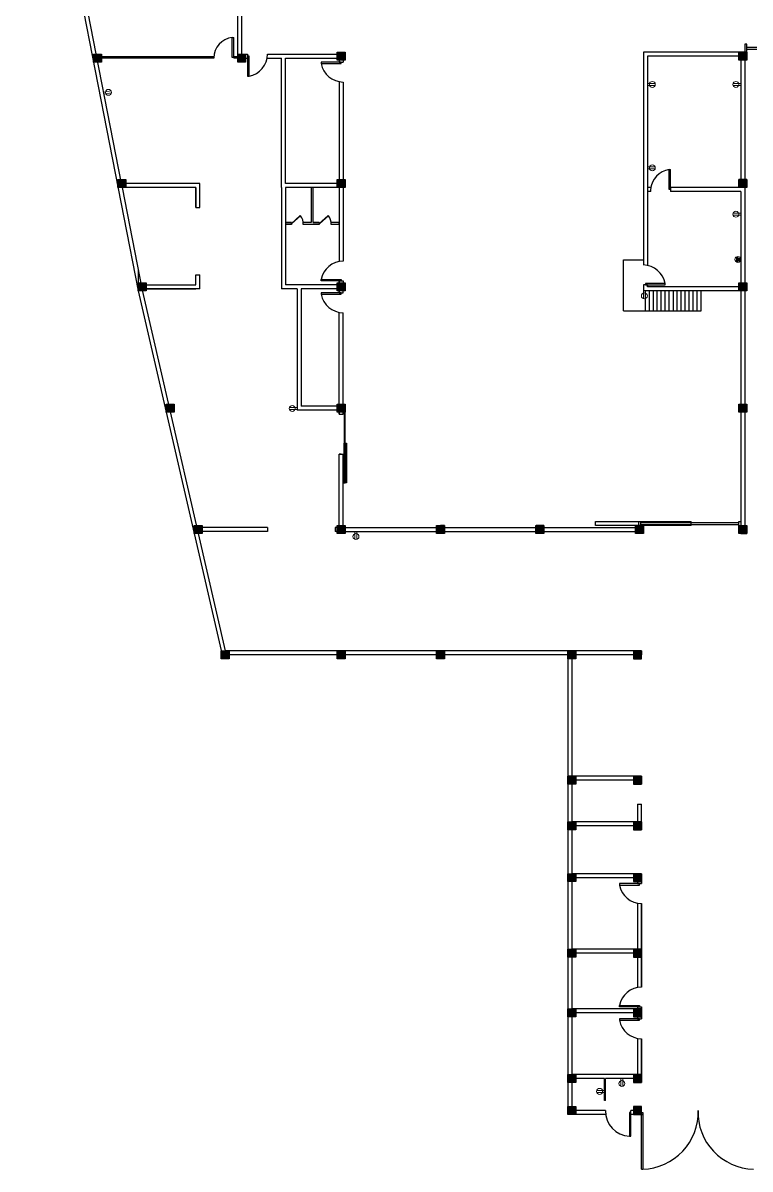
# Model space of a CAD drawing. Header units: inches. Extents: x 690793850 to 3471233902, y 1044954437 to 2780428972.
# Drawn here: x 1735460513 to 1735497078, y 1045056512 to 1045114135 of the extents above; entities that cross this region are included whole.
import ezdxf

# ---------------------------------------------------------------- set-up
doc = ezdxf.new("R2010")
doc.units = ezdxf.units.IN
doc.header["$MEASUREMENT"] = 0
for name, color, linetype in [('Doors', 140, 'Continuous'), ('Ladders', 10, 'Continuous'), ('Poste', 2, 'Continuous'), ('wall', 7, 'Continuous'), ('Walls', 7, 'Continuous')]:
    doc.layers.add(name, color=color, linetype=linetype)
doc.layers.add('outlet', color=3, linetype='Continuous', lineweight=13)

# ---------------------------------------------------------------- blocks, each defined once
blk = doc.blocks.new('poste')
for p, q in [((1735358586.536575, 1045014423.977711), (1735358986.536575, 1045014423.977711)), ((1735358586.536575, 1045014023.977711), (1735358586.536575, 1045014423.977711)), ((1735358986.536575, 1045014023.977711), (1735358586.536575, 1045014023.977711)), ((1735358986.536575, 1045014423.977711), (1735358986.536575, 1045014023.977711))]:
    blk.add_line(p, q)

msp = doc.modelspace()

# ---------------------------------------------------------------- hatches: boundary and pattern name
at = {"layer": 'outlet'}
h = msp.add_hatch(dxfattribs=at)
h.set_pattern_fill('ANSI31', color=256)
h.set_pattern_definition([(45, (1735350869.98694, 1045044757.45414), (-0.08838834765, 0.08838834765), [])])
h.paths.add_polyline_path([(1735496613, 1045102245), (1735496388, 1045102375), (1735496388, 1045102115)])
at = {"layer": 'Poste', "true_color": 0xf1eb1f}
h = msp.add_hatch(color=2, dxfattribs=at)
h.dxf.hatch_style = 1
h.paths.add_polyline_path([(1735464060, 1045112162), (1735464460, 1045112162), (1735464460, 1045112562), (1735464060, 1045112562)])
h = msp.add_hatch(color=2, dxfattribs=at)
h.dxf.hatch_style = 1
h.paths.add_polyline_path([(1735471313, 1045112162), (1735471713, 1045112162), (1735471713, 1045112562), (1735471313, 1045112562)])
h = msp.add_hatch(color=2, dxfattribs=at)
h.dxf.hatch_style = 1
h.paths.add_polyline_path([(1735476313, 1045112262), (1735476713, 1045112262), (1735476713, 1045112662), (1735476313, 1045112662)])
h = msp.add_hatch(color=2, dxfattribs=at)
h.dxf.hatch_style = 1
h.paths.add_polyline_path([(1735496513, 1045112262), (1735496913, 1045112262), (1735496913, 1045112662), (1735496513, 1045112662)])
h = msp.add_hatch(color=2, dxfattribs=at)
h.dxf.hatch_style = 1
h.paths.add_polyline_path([(1735465294, 1045105862), (1735465694, 1045105862), (1735465694, 1045106262), (1735465294, 1045106262)])
h = msp.add_hatch(color=2, dxfattribs=at)
h.dxf.hatch_style = 1
h.paths.add_polyline_path([(1735476313, 1045105862), (1735476713, 1045105862), (1735476713, 1045106262), (1735476313, 1045106262)])
h = msp.add_hatch(color=2, dxfattribs=at)
h.dxf.hatch_style = 1
h.paths.add_polyline_path([(1735496513, 1045105862), (1735496913, 1045105862), (1735496913, 1045106262), (1735496513, 1045106262)])
h = msp.add_hatch(color=2, dxfattribs=at)
h.dxf.hatch_style = 1
h.paths.add_polyline_path([(1735466313, 1045100662), (1735466713, 1045100662), (1735466713, 1045101062), (1735466313, 1045101062)])
h = msp.add_hatch(color=2, dxfattribs=at)
h.dxf.hatch_style = 1
h.paths.add_polyline_path([(1735476313, 1045100662), (1735476713, 1045100662), (1735476713, 1045101062), (1735476313, 1045101062)])
h = msp.add_hatch(color=2, dxfattribs=at)
h.dxf.hatch_style = 1
h.paths.add_polyline_path([(1735496513, 1045100662), (1735496913, 1045100662), (1735496913, 1045101062), (1735496513, 1045101062)])
h = msp.add_hatch(color=2, dxfattribs=at)
h.dxf.hatch_style = 1
h.paths.add_polyline_path([(1735467717, 1045094562), (1735468117, 1045094562), (1735468117, 1045094962), (1735467717, 1045094962)])
h = msp.add_hatch(color=2, dxfattribs=at)
h.dxf.hatch_style = 1
h.paths.add_polyline_path([(1735476313, 1045094562), (1735476713, 1045094562), (1735476713, 1045094962), (1735476313, 1045094962)])
h = msp.add_hatch(color=2, dxfattribs=at)
h.dxf.hatch_style = 1
h.paths.add_polyline_path([(1735496513, 1045094562), (1735496913, 1045094562), (1735496913, 1045094962), (1735496513, 1045094962)])
h = msp.add_hatch(color=2, dxfattribs=at)
h.dxf.hatch_style = 1
h.paths.add_polyline_path([(1735469122, 1045088462), (1735469522, 1045088462), (1735469522, 1045088862), (1735469122, 1045088862)])
h = msp.add_hatch(color=2, dxfattribs=at)
h.dxf.hatch_style = 1
h.paths.add_polyline_path([(1735476313, 1045088462), (1735476713, 1045088462), (1735476713, 1045088862), (1735476313, 1045088862)])
h = msp.add_hatch(color=2, dxfattribs=at)
h.dxf.hatch_style = 1
h.paths.add_polyline_path([(1735481313, 1045088462), (1735481713, 1045088462), (1735481713, 1045088862), (1735481313, 1045088862)])
h = msp.add_hatch(color=2, dxfattribs=at)
h.dxf.hatch_style = 1
h.paths.add_polyline_path([(1735486313, 1045088462), (1735486713, 1045088462), (1735486713, 1045088862), (1735486313, 1045088862)])
h = msp.add_hatch(color=2, dxfattribs=at)
h.dxf.hatch_style = 1
h.paths.add_polyline_path([(1735491313, 1045088462), (1735491713, 1045088462), (1735491713, 1045088862), (1735491313, 1045088862)])
h = msp.add_hatch(color=2, dxfattribs=at)
h.dxf.hatch_style = 1
h.paths.add_polyline_path([(1735496513, 1045088462), (1735496913, 1045088462), (1735496913, 1045088862), (1735496513, 1045088862)])
h = msp.add_hatch(color=2, dxfattribs=at)
h.dxf.hatch_style = 1
h.paths.add_polyline_path([(1735470480, 1045082162), (1735470880, 1045082162), (1735470880, 1045082562), (1735470480, 1045082562)])
h = msp.add_hatch(color=2, dxfattribs=at)
h.dxf.hatch_style = 1
h.paths.add_polyline_path([(1735476313, 1045082162), (1735476713, 1045082162), (1735476713, 1045082562), (1735476313, 1045082562)])
h = msp.add_hatch(color=2, dxfattribs=at)
h.dxf.hatch_style = 1
h.paths.add_polyline_path([(1735481313, 1045082162), (1735481713, 1045082162), (1735481713, 1045082562), (1735481313, 1045082562)])
h = msp.add_hatch(color=2, dxfattribs=at)
h.dxf.hatch_style = 1
h.paths.add_polyline_path([(1735487913, 1045082162), (1735488313, 1045082162), (1735488313, 1045082562), (1735487913, 1045082562)])
h = msp.add_hatch(color=2, dxfattribs=at)
h.dxf.hatch_style = 1
h.paths.add_polyline_path([(1735491613, 1045082562), (1735491213, 1045082562), (1735491213, 1045082162), (1735491613, 1045082162)])
h = msp.add_hatch(color=2, dxfattribs=at)
h.dxf.hatch_style = 1
h.paths.add_polyline_path([(1735487913, 1045075862), (1735488313, 1045075862), (1735488313, 1045076262), (1735487913, 1045076262)])
h = msp.add_hatch(color=2, dxfattribs=at)
h.dxf.hatch_style = 1
h.paths.add_polyline_path([(1735491613, 1045076262), (1735491213, 1045076262), (1735491213, 1045075862), (1735491613, 1045075862)])
h = msp.add_hatch(color=2, dxfattribs=at)
h.dxf.hatch_style = 1
h.paths.add_polyline_path([(1735487913, 1045073562), (1735488313, 1045073562), (1735488313, 1045073962), (1735487913, 1045073962)])
h = msp.add_hatch(color=2, dxfattribs=at)
h.dxf.hatch_style = 1
h.paths.add_polyline_path([(1735491613, 1045073962), (1735491213, 1045073962), (1735491213, 1045073562), (1735491613, 1045073562)])
h = msp.add_hatch(color=2, dxfattribs=at)
h.dxf.hatch_style = 1
h.paths.add_polyline_path([(1735487913, 1045070962), (1735488313, 1045070962), (1735488313, 1045071362), (1735487913, 1045071362)])
h = msp.add_hatch(color=2, dxfattribs=at)
h.dxf.hatch_style = 1
h.paths.add_polyline_path([(1735491613, 1045071362), (1735491213, 1045071362), (1735491213, 1045070962), (1735491613, 1045070962)])
h = msp.add_hatch(color=2, dxfattribs=at)
h.dxf.hatch_style = 1
h.paths.add_polyline_path([(1735487913, 1045067162), (1735488313, 1045067162), (1735488313, 1045067562), (1735487913, 1045067562)])
h = msp.add_hatch(color=2, dxfattribs=at)
h.dxf.hatch_style = 1
h.paths.add_polyline_path([(1735491613, 1045067562), (1735491213, 1045067562), (1735491213, 1045067162), (1735491613, 1045067162)])
h = msp.add_hatch(color=2, dxfattribs=at)
h.dxf.hatch_style = 1
h.paths.add_polyline_path([(1735487913, 1045064162), (1735488313, 1045064162), (1735488313, 1045064562), (1735487913, 1045064562)])
h = msp.add_hatch(color=2, dxfattribs=at)
h.dxf.hatch_style = 1
h.paths.add_polyline_path([(1735491613, 1045064562), (1735491213, 1045064562), (1735491213, 1045064162), (1735491613, 1045064162)])
h = msp.add_hatch(color=2, dxfattribs=at)
h.dxf.hatch_style = 1
h.paths.add_polyline_path([(1735487913, 1045060862), (1735488313, 1045060862), (1735488313, 1045061262), (1735487913, 1045061262)])
h = msp.add_hatch(color=2, dxfattribs=at)
h.dxf.hatch_style = 1
h.paths.add_polyline_path([(1735491613, 1045061262), (1735491213, 1045061262), (1735491213, 1045060862), (1735491613, 1045060862)])
h = msp.add_hatch(color=2, dxfattribs=at)
h.dxf.hatch_style = 1
h.paths.add_polyline_path([(1735487913, 1045059262), (1735488313, 1045059262), (1735488313, 1045059662), (1735487913, 1045059662)])
h = msp.add_hatch(color=2, dxfattribs=at)
h.dxf.hatch_style = 1
h.paths.add_polyline_path([(1735491613, 1045059662), (1735491213, 1045059662), (1735491213, 1045059262), (1735491613, 1045059262)])

# ---------------------------------------------------------------- linework, layer by layer
for p, q in [((1735470113, 1045112362), (1735464460, 1045112362)), ((1735492079, 1045105662), (1735492079, 1045105762)), ((1735487913, 1045082362), (1735487913, 1045059262)), ((1735489763, 1045059962), (1735489763, 1045061062)), ((1735489813, 1045059962), (1735489813, 1045061062)), ((1735489813, 1045059962), (1735489763, 1045059962))]:
    msp.add_line(p, q)
at = {"layer": 'Doors'}
for p, q in [((1735471043, 1045112397), (1735471043, 1045113397)), ((1735471043, 1045113397), (1735471113, 1045113397)), ((1735471113, 1045112397), (1735471113, 1045113397)), ((1735471713, 1045112562), (1735471813, 1045112562)), ((1735471813, 1045112562), (1735471813, 1045112362)), ((1735496913, 1045113062), (1735496813, 1045113062)), ((1735496813, 1045113062), (1735496813, 1045112662)), ((1735496913, 1045112662), (1735496913, 1045113062)), ((1735496913, 1045112912), (1735505913, 1045112912)), ((1735496913, 1045112812), (1735505913, 1045112812)), ((1735470114, 1045112432), (1735464460, 1045112432)), ((1735470113, 1045112397), (1735470113, 1045112432)), ((1735471113, 1045112397), (1735471043, 1045112397)), ((1735471113, 1045112397), (1735471043, 1045112397)), ((1735471313, 1045112432), (1735471113, 1045112432)), ((1735471313, 1045112432), (1735471113, 1045112432)), ((1735471113, 1045112432), (1735471113, 1045112362)), ((1735471313, 1045112362), (1735471113, 1045112362)), ((1735471313, 1045112362), (1735471313, 1045112432)), ((1735471813, 1045112462), (1735471813, 1045111462)), ((1735471883, 1045112462), (1735471813, 1045112462)), ((1735471883, 1045111462), (1735471883, 1045112462)), ((1735476513, 1045112162), (1735475513, 1045112162)), ((1735475513, 1045112162), (1735475513, 1045112092)), ((1735475513, 1045112092), (1735476513, 1045112092)), ((1735476513, 1045112092), (1735476513, 1045112162)), ((1735471813, 1045111462), (1735471883, 1045111462)), ((1735493009, 1045105762), (1735493009, 1045106762)), ((1735493009, 1045106762), (1735493079, 1045106762)), ((1735493079, 1045105762), (1735493079, 1045106762)), ((1735493079, 1045105762), (1735493009, 1045105762)), ((1735474013, 1045104052), (1735474460, 1045104453)), ((1735474026, 1045104037), (1735474013, 1045104052)), ((1735474026, 1045104037), (1735474473, 1045104438)), ((1735474473, 1045104438), (1735474460, 1045104453)), ((1735475413, 1045104052), (1735475860, 1045104453)), ((1735475426, 1045104037), (1735475413, 1045104052)), ((1735475426, 1045104037), (1735475873, 1045104438)), ((1735475873, 1045104438), (1735475860, 1045104453)), ((1735475513, 1045101162), (1735475513, 1045101232)), ((1735475513, 1045101232), (1735476513, 1045101232)), ((1735476513, 1045101162), (1735475513, 1045101162)), ((1735476513, 1045101232), (1735476513, 1045101162)), ((1735492813, 1045101032), (1735491813, 1045101032)), ((1735491813, 1045101032), (1735491813, 1045100962)), ((1735492813, 1045100962), (1735492813, 1045101032)), ((1735476513, 1045100562), (1735475513, 1045100562)), ((1735475513, 1045100562), (1735475513, 1045100492)), ((1735475513, 1045100492), (1735476513, 1045100492)), ((1735476513, 1045100492), (1735476513, 1045100562)), ((1735491813, 1045100962), (1735492813, 1045100962)), ((1735476613, 1045094512), (1735476713, 1045094512)), ((1735476663, 1045094512), (1735476663, 1045091512)), ((1735476713, 1045094512), (1735476713, 1045094562)), ((1735476713, 1045091512), (1735476713, 1045094512)), ((1735476713, 1045093012), (1735476643, 1045093012)), ((1735476643, 1045093012), (1735476643, 1045091008)), ((1735476713, 1045093012), (1735476713, 1045091008)), ((1735476713, 1045093012), (1735476783, 1045093012)), ((1735476783, 1045093012), (1735476783, 1045091008)), ((1735476513, 1045092458), (1735476413, 1045092458)), ((1735476613, 1045091512), (1735476713, 1045091512)), ((1735476713, 1045091412), (1735476613, 1045091412)), ((1735476663, 1045091512), (1735476713, 1045091512)), ((1735476713, 1045091512), (1735476713, 1045091412)), ((1735476643, 1045091008), (1735476713, 1045091008)), ((1735476783, 1045091008), (1735476713, 1045091008)), ((1735489313, 1045088862), (1735489313, 1045089062)), ((1735489313, 1045089062), (1735494113, 1045089062)), ((1735491463, 1045089062), (1735491563, 1045089062)), ((1735491463, 1045089062), (1735491463, 1045088862)), ((1735491563, 1045089062), (1735491563, 1045088862)), ((1735491563, 1045089012), (1735496513, 1045089012)), ((1735491563, 1045088912), (1735496513, 1045088912)), ((1735494113, 1045088862), (1735494113, 1045089062)), ((1735496513, 1045088862), (1735496513, 1045089062)), ((1735496513, 1045089062), (1735496613, 1045089062)), ((1735494113, 1045088862), (1735489313, 1045088862)), ((1735496513, 1045088862), (1735496613, 1045088862)), ((1735491513, 1045070862), (1735490513, 1045070862)), ((1735490513, 1045070862), (1735490513, 1045070792)), ((1735490513, 1045070792), (1735491513, 1045070792)), ((1735491513, 1045070792), (1735491513, 1045070862)), ((1735490513, 1045064662), (1735490513, 1045064732)), ((1735490513, 1045064732), (1735491513, 1045064732)), ((1735491513, 1045064732), (1735491513, 1045064662)), ((1735491513, 1045064662), (1735490513, 1045064662)), ((1735491513, 1045064062), (1735490513, 1045064062)), ((1735490513, 1045064062), (1735490513, 1045063992)), ((1735490513, 1045063992), (1735491513, 1045063992)), ((1735491513, 1045063992), (1735491513, 1045064062)), ((1735491013, 1045059362), (1735491013, 1045059262)), ((1735491013, 1045059362), (1735491013, 1045058162)), ((1735491083, 1045059362), (1735491013, 1045059362)), ((1735491083, 1045058162), (1735491083, 1045059362)), ((1735491613, 1045059362), (1735491683, 1045059362)), ((1735491613, 1045056512), (1735491613, 1045059362)), ((1735491613, 1045059362), (1735491683, 1045059362)), ((1735491613, 1045059262), (1735491683, 1045059262)), ((1735491683, 1045059362), (1735491683, 1045056512)), ((1735494463, 1045059262), (1735494463, 1045059462)), ((1735491013, 1045058162), (1735491083, 1045058162)), ((1735491613, 1045056512), (1735491683, 1045056512))]:
    msp.add_line(p, q, dxfattribs=at)
for centre, radius, start, end in [((1735471134, 1045112380), 1022, 95.13587, 180.98153), ((1735471670, 1045112587), 1145, 280.69255, 358.84726), ((1735476638, 1045112305), 1145, 190.69255, 268.84726), ((1735493162, 1045105687), 1086, 98.11487, 176.03949), ((1735474020, 1045104052), 595, 355.17621, 40.40327), ((1735475420, 1045104052), 595, 355.17621, 40.40327), ((1735476638, 1045101020), 1145, 91.15274, 169.30745), ((1735491688, 1045100820), 1145, 10.69255, 88.84725), ((1735476638, 1045100705), 1145, 190.69255, 268.84726), ((1735491638, 1045071005), 1145, 190.69255, 268.84726), ((1735491638, 1045064520), 1145, 91.15274, 169.30745), ((1735491638, 1045064205), 1145, 190.69255, 268.84726), ((1735491063, 1045059412), 1251, 177.70939, 267.70939), ((1735491614, 1045059362), 2851, 271.38855, 2.0102), ((1735497312, 1045059362), 2851, 177.9898, 268.61145)]:
    msp.add_arc(centre, radius, start, end, dxfattribs=at)
at = {"layer": 'Ladders'}
for p, q in [((1735490713, 1045099662), (1735490713, 1045102218)), ((1735490713, 1045102218), (1735491713, 1045102218)), ((1735491813, 1045099662), (1735491813, 1045100662)), ((1735492013, 1045099662), (1735492013, 1045100662)), ((1735492213, 1045099662), (1735492213, 1045100662)), ((1735492413, 1045099662), (1735492413, 1045100662)), ((1735492613, 1045099662), (1735492613, 1045100662)), ((1735492813, 1045099662), (1735492813, 1045100662)), ((1735493013, 1045099662), (1735493013, 1045100662)), ((1735493213, 1045100662), (1735493213, 1045099662)), ((1735493413, 1045099662), (1735493413, 1045100662)), ((1735493613, 1045099662), (1735493613, 1045100662)), ((1735493813, 1045099662), (1735493813, 1045100662)), ((1735494013, 1045099662), (1735494013, 1045100662)), ((1735494213, 1045099662), (1735494213, 1045100662)), ((1735494413, 1045099662), (1735494413, 1045100662)), ((1735494613, 1045099662), (1735494613, 1045100662)), ((1735490713, 1045099662), (1735494613, 1045099662)), ((1735491713, 1045099662), (1735491913, 1045099662)), ((1735493213, 1045099662), (1735493413, 1045099662)), ((1735493413, 1045099662), (1735493613, 1045099662)), ((1735493613, 1045099662), (1735493813, 1045099662)), ((1735493813, 1045099662), (1735494013, 1045099662)), ((1735494013, 1045099662), (1735494213, 1045099662)), ((1735494213, 1045099662), (1735494413, 1045099662)), ((1735494413, 1045099662), (1735494613, 1045099662))]:
    msp.add_line(p, q, dxfattribs=at)
at = {"layer": 'outlet', "color": 3, "linetype": 'ByBlock'}
for p, q in [((1735492304, 1045111092), (1735491913, 1045111092)), ((1735492304, 1045110992), (1735491913, 1045110992)), ((1735496613, 1045111092), (1735496221, 1045111092)), ((1735496613, 1045110992), (1735496221, 1045110992)), ((1735464944, 1045110722), (1735464560, 1045110646)), ((1735464964, 1045110624), (1735464580, 1045110548)), ((1735492304, 1045106897), (1735491913, 1045106897)), ((1735492304, 1045106797), (1735491913, 1045106797)), ((1735496613, 1045104567), (1735496221, 1045104567)), ((1735496613, 1045104467), (1735496221, 1045104467)), ((1735491713, 1045100271), (1735491713, 1045100662)), ((1735491813, 1045100162), (1735491813, 1045100662)), ((1735474303, 1045094801), (1735473912, 1045094801)), ((1735474303, 1045094701), (1735473912, 1045094701)), ((1735477209, 1045088171), (1735477209, 1045088562)), ((1735477309, 1045088171), (1735477309, 1045088562)), ((1735490581, 1045060671), (1735490581, 1045061062)), ((1735490681, 1045060671), (1735490681, 1045061062)), ((1735489763, 1045060469), (1735489371, 1045060469)), ((1735489763, 1045060369), (1735489371, 1045060369))]:
    msp.add_line(p, q, dxfattribs=at)
at = {"layer": 'outlet'}
for p, q in [((1735496613, 1045102245), (1735496388, 1045102375)), ((1735496388, 1045102375), (1735496388, 1045102115)), ((1735496388, 1045102115), (1735496613, 1045102245))]:
    msp.add_line(p, q, dxfattribs=at)
at = {"layer": 'outlet', "color": 3, "linetype": 'ByBlock'}
for centre in [(1735492163, 1045111042), (1735496363, 1045111042), (1735464815, 1045110645), (1735492163, 1045106847), (1735496363, 1045104517), (1735496463, 1045102245), (1735491763, 1045100412), (1735474053, 1045094751), (1735477259, 1045088312), (1735490631, 1045060812), (1735489513, 1045060419)]:
    msp.add_circle(centre, 150, dxfattribs=at)
at = {"layer": 'Poste'}
for p, q in [((1735464060, 1045112562), (1735464060, 1045112162)), ((1735464360, 1045112562), (1735464360, 1045112162)), ((1735471313, 1045112562), (1735471313, 1045112162)), ((1735471613, 1045112562), (1735471613, 1045112162)), ((1735496513, 1045112262), (1735496513, 1045112662)), ((1735496913, 1045112662), (1735496513, 1045112662)), ((1735496913, 1045112662), (1735496513, 1045112662)), ((1735496813, 1045112262), (1735496813, 1045112662)), ((1735496913, 1045112362), (1735496513, 1045112362)), ((1735496913, 1045112362), (1735496513, 1045112362)), ((1735496913, 1045106262), (1735496513, 1045106262)), ((1735496913, 1045105962), (1735496513, 1045105962)), ((1735481713, 1045088862), (1735481513, 1045088862)), ((1735481713, 1045088562), (1735481513, 1045088562)), ((1735486513, 1045088862), (1735486313, 1045088862)), ((1735486513, 1045088562), (1735486313, 1045088562)), ((1735486713, 1045088862), (1735486513, 1045088862)), ((1735486713, 1045088562), (1735486513, 1045088562)), ((1735491713, 1045088562), (1735491313, 1045088562)), ((1735496613, 1045088462), (1735496913, 1045088462)), ((1735496613, 1045088462), (1735496913, 1045088462))]:
    msp.add_line(p, q, dxfattribs=at)
at = {"layer": 'wall'}
for p, q in [((1735460513, 1045130262), (1735466313, 1045100662)), ((1735460709, 1045130301), (1735465459, 1045106062)), ((1735471313, 1045112562), (1735471313, 1045124662)), ((1735471513, 1045112562), (1735471513, 1045124662)), ((1735465498, 1045105862), (1735466509, 1045100701)), ((1735476413, 1045101062), (1735476413, 1045101162)), ((1735476413, 1045101162), (1735476613, 1045101162)), ((1735466313, 1045100662), (1735470526, 1045082362)), ((1735466508, 1045100707), (1735470685, 1045082562)), ((1735476413, 1045100662), (1735476413, 1045100562)), ((1735476413, 1045100562), (1735476613, 1045100562)), ((1735491913, 1045100962), (1735491713, 1045100962)), ((1735491913, 1045100862), (1735491913, 1045100962)), ((1735476413, 1045094562), (1735476413, 1045094462)), ((1735476413, 1045094462), (1735476613, 1045094462))]:
    msp.add_line(p, q, dxfattribs=at)
at = {"layer": 'Walls'}
for p, q in [((1735471313, 1045112562), (1735471813, 1045112562)), ((1735472815, 1045112562), (1735476613, 1045112562)), ((1735476613, 1045112562), (1735476613, 1045112162)), ((1735491713, 1045112662), (1735491713, 1045101964)), ((1735496913, 1045112662), (1735491713, 1045112662)), ((1735496813, 1045112662), (1735496813, 1045088462)), ((1735471313, 1045112362), (1735471813, 1045112362)), ((1735472793, 1045112362), (1735473513, 1045112362)), ((1735473513, 1045105862), (1735473513, 1045112362)), ((1735473713, 1045112362), (1735476613, 1045112362)), ((1735473713, 1045106062), (1735473713, 1045112362)), ((1735476413, 1045112262), (1735476413, 1045112162)), ((1735476413, 1045112262), (1735476413, 1045112162)), ((1735476413, 1045112162), (1735476613, 1045112162)), ((1735491913, 1045112462), (1735491913, 1045101942)), ((1735496613, 1045112462), (1735491913, 1045112462)), ((1735496613, 1045112462), (1735496613, 1045105862)), ((1735476413, 1045111182), (1735476413, 1045106062)), ((1735476613, 1045111160), (1735476613, 1045102164)), ((1735469413, 1045106062), (1735465459, 1045106062)), ((1735469213, 1045105862), (1735465498, 1045105862)), ((1735469213, 1045104862), (1735469213, 1045105862)), ((1735469213, 1045105862), (1735469213, 1045104862)), ((1735469413, 1045104862), (1735469413, 1045106062)), ((1735473513, 1045105862), (1735473513, 1045100762)), ((1735476413, 1045106062), (1735473713, 1045106062)), ((1735476413, 1045105862), (1735473713, 1045105862)), ((1735473713, 1045105862), (1735473713, 1045100962)), ((1735475113, 1045105862), (1735475013, 1045105862)), ((1735475013, 1045105862), (1735475013, 1045104102)), ((1735475113, 1045104102), (1735475113, 1045105862)), ((1735476413, 1045105862), (1735476413, 1045102142)), ((1735492090, 1045105862), (1735491913, 1045105862)), ((1735492079, 1045105662), (1735491913, 1045105662)), ((1735496613, 1045105862), (1735493079, 1045105862)), ((1735493079, 1045105862), (1735493079, 1045105662)), ((1735496613, 1045105662), (1735493079, 1045105662)), ((1735496613, 1045105662), (1735496613, 1045100962)), ((1735469213, 1045104862), (1735469213, 1045104862)), ((1735469213, 1045104862), (1735469413, 1045104862)), ((1735474013, 1045104102), (1735473713, 1045104102)), ((1735473713, 1045104102), (1735474013, 1045104102)), ((1735474013, 1045104002), (1735473713, 1045104002)), ((1735474013, 1045104102), (1735474013, 1045104002)), ((1735475013, 1045104102), (1735474613, 1045104102)), ((1735475413, 1045104002), (1735474613, 1045104002)), ((1735475413, 1045104102), (1735475113, 1045104102)), ((1735475113, 1045104102), (1735475413, 1045104102)), ((1735475413, 1045104102), (1735475413, 1045104002)), ((1735476413, 1045104102), (1735476013, 1045104102)), ((1735476413, 1045104002), (1735476013, 1045104002)), ((1735476413, 1045104002), (1735476413, 1045104102)), ((1735466313, 1045101702), (1735466313, 1045100762)), ((1735469213, 1045100962), (1735469213, 1045101462)), ((1735469213, 1045100962), (1735469213, 1045101462)), ((1735469213, 1045101462), (1735469413, 1045101462)), ((1735469413, 1045100762), (1735469413, 1045101462)), ((1735476413, 1045101162), (1735476413, 1045100962)), ((1735476613, 1045101162), (1735476613, 1045100662)), ((1735466313, 1045100762), (1735469213, 1045100762)), ((1735469413, 1045100762), (1735466313, 1045100762)), ((1735466513, 1045100962), (1735469213, 1045100962)), ((1735474303, 1045100762), (1735473513, 1045100762)), ((1735476413, 1045100962), (1735473713, 1045100962)), ((1735474303, 1045100762), (1735474303, 1045094662)), ((1735476413, 1045100762), (1735474503, 1045100762)), ((1735474503, 1045100762), (1735474503, 1045094862)), ((1735476413, 1045100562), (1735476413, 1045100762)), ((1735476613, 1045100562), (1735476613, 1045100662)), ((1735491713, 1045100962), (1735491713, 1045100662)), ((1735496613, 1045100662), (1735491713, 1045100662)), ((1735491913, 1045100962), (1735491913, 1045100862)), ((1735496613, 1045100862), (1735491913, 1045100862)), ((1735496613, 1045100662), (1735496613, 1045088462)), ((1735476413, 1045094862), (1735476413, 1045099582)), ((1735476613, 1045094562), (1735476613, 1045099560)), ((1735476413, 1045094862), (1735474503, 1045094862)), ((1735476413, 1045094662), (1735474303, 1045094662)), ((1735476413, 1045094462), (1735476413, 1045094662)), ((1735476613, 1045094462), (1735476613, 1045094562)), ((1735476413, 1045088562), (1735476413, 1045092458)), ((1735476413, 1045092458), (1735476613, 1045092458)), ((1735476613, 1045088762), (1735476613, 1045092458)), ((1735469213, 1045088562), (1735469247, 1045088462)), ((1735472813, 1045088762), (1735469413, 1045088762)), ((1735472813, 1045088562), (1735469424, 1045088562)), ((1735469424, 1045088562), (1735469458, 1045088462)), ((1735472813, 1045088762), (1735472813, 1045088562)), ((1735476313, 1045088762), (1735476213, 1045088762)), ((1735476213, 1045088762), (1735476213, 1045088562)), ((1735476313, 1045088562), (1735476213, 1045088562)), ((1735476413, 1045088562), (1735491713, 1045088562)), ((1735476613, 1045088762), (1735491713, 1045088762)), ((1735491713, 1045088562), (1735491713, 1045088762)), ((1735496813, 1045088462), (1735496613, 1045088462)), ((1735487913, 1045082362), (1735470526, 1045082362)), ((1735491613, 1045082562), (1735470685, 1045082562)), ((1735491613, 1045082362), (1735488113, 1045082362)), ((1735488113, 1045082362), (1735488113, 1045073962)), ((1735491413, 1045082562), (1735491413, 1045082362)), ((1735491613, 1045082562), (1735491613, 1045082362)), ((1735491613, 1045076262), (1735487913, 1045076262)), ((1735491413, 1045076262), (1735491413, 1045076062)), ((1735491613, 1045075862), (1735491613, 1045076262)), ((1735491613, 1045076262), (1735491613, 1045075862)), ((1735491613, 1045075862), (1735491613, 1045076262)), ((1735491613, 1045076062), (1735487913, 1045076062)), ((1735491413, 1045076062), (1735491413, 1045075862)), ((1735491613, 1045075862), (1735491413, 1045075862)), ((1735491413, 1045074862), (1735491413, 1045073962)), ((1735491413, 1045074862), (1735491613, 1045074862)), ((1735491613, 1045073562), (1735491613, 1045074862)), ((1735491613, 1045073962), (1735488113, 1045073962)), ((1735491413, 1045073962), (1735491413, 1045073762)), ((1735491613, 1045073962), (1735491613, 1045073562)), ((1735491613, 1045073562), (1735491613, 1045073962)), ((1735488113, 1045073762), (1735488113, 1045071362)), ((1735491413, 1045073762), (1735488113, 1045073762)), ((1735491413, 1045073762), (1735491413, 1045073562)), ((1735491413, 1045071362), (1735488113, 1045071362)), ((1735488113, 1045071162), (1735488113, 1045067562)), ((1735491413, 1045071162), (1735488113, 1045071162)), ((1735491413, 1045071162), (1735491413, 1045070862)), ((1735491613, 1045071362), (1735491613, 1045070862)), ((1735491613, 1045070862), (1735491613, 1045071362)), ((1735491613, 1045071162), (1735491613, 1045071362)), ((1735491613, 1045070862), (1735491613, 1045071162)), ((1735491413, 1045070962), (1735491413, 1045070862)), ((1735491413, 1045070862), (1735491613, 1045070862)), ((1735491413, 1045069882), (1735491413, 1045067562)), ((1735491613, 1045069860), (1735491613, 1045065664)), ((1735491613, 1045067362), (1735491613, 1045069860)), ((1735491413, 1045067562), (1735488113, 1045067562)), ((1735488113, 1045067362), (1735488113, 1045064562)), ((1735491413, 1045067362), (1735488113, 1045067362)), ((1735491413, 1045067362), (1735491413, 1045065642)), ((1735491613, 1045065664), (1735491613, 1045067362)), ((1735491413, 1045064562), (1735488113, 1045064562)), ((1735488113, 1045064362), (1735488113, 1045061262)), ((1735491413, 1045064362), (1735488113, 1045064362)), ((1735491413, 1045064662), (1735491413, 1045064562)), ((1735491413, 1045064662), (1735491613, 1045064662)), ((1735491413, 1045064362), (1735491413, 1045064062)), ((1735491613, 1045064662), (1735491613, 1045064062)), ((1735491613, 1045064562), (1735491613, 1045064662)), ((1735491613, 1045064062), (1735491613, 1045064562)), ((1735491413, 1045064062), (1735491613, 1045064062)), ((1735491413, 1045063082), (1735491413, 1045061262)), ((1735491613, 1045063060), (1735491613, 1045060862)), ((1735491613, 1045061062), (1735491613, 1045063060)), ((1735491413, 1045061262), (1735488113, 1045061262)), ((1735488113, 1045061062), (1735488113, 1045059462)), ((1735489763, 1045061062), (1735488113, 1045061062)), ((1735491413, 1045061062), (1735489813, 1045061062)), ((1735491413, 1045061062), (1735491413, 1045060862)), ((1735491613, 1045060862), (1735491613, 1045061062)), ((1735489821, 1045059262), (1735487913, 1045059262)), ((1735489813, 1045059462), (1735488113, 1045059462)), ((1735489813, 1045059462), (1735488113, 1045059462)), ((1735491413, 1045059462), (1735491083, 1045059462)), ((1735491413, 1045059462), (1735491083, 1045059462)), ((1735491083, 1045059262), (1735491083, 1045059462)), ((1735491683, 1045059262), (1735491083, 1045059262)), ((1735491613, 1045059462), (1735491413, 1045059462)), ((1735491413, 1045059462), (1735491413, 1045059262)), ((1735491613, 1045059262), (1735491613, 1045059462))]:
    msp.add_line(p, q, dxfattribs=at)

# ---------------------------------------------------------------- block references
at = {"layer": 'Poste', "color": 2, "true_color": 0xf1eb1f}
for p in [(105473, 98138), (112726, 98138), (117726, 98238), (137926, 98238), (106707, 91838), (117726, 91838), (137926, 91838), (107726, 86638), (117726, 86638), (137926, 86638), (109131, 80538), (117726, 80538), (137926, 80538), (110535, 74438), (117726, 74438), (122726, 74438), (127726, 74438), (132726, 74438), (137926, 74438), (111893, 68138), (117726, 68138), (122726, 68138), (129326, 68138), (129326, 61838), (129326, 59538), (129326, 56938), (129326, 53138), (129326, 50138), (129326, 46838), (129326, 45238)]:
    msp.add_blockref('poste', p, dxfattribs=at)
at = {"layer": 'Poste', "color": 2, "true_color": 0xf1eb1f, "xscale": -1}
for p in [(3470850199, 68138), (3470850199, 61838), (3470850199, 59538), (3470850199, 56938), (3470850199, 53138), (3470850199, 50138), (3470850199, 46838), (3470850199, 45238)]:
    msp.add_blockref('poste', p, dxfattribs=at)

doc.saveas('drawing.dxf')
